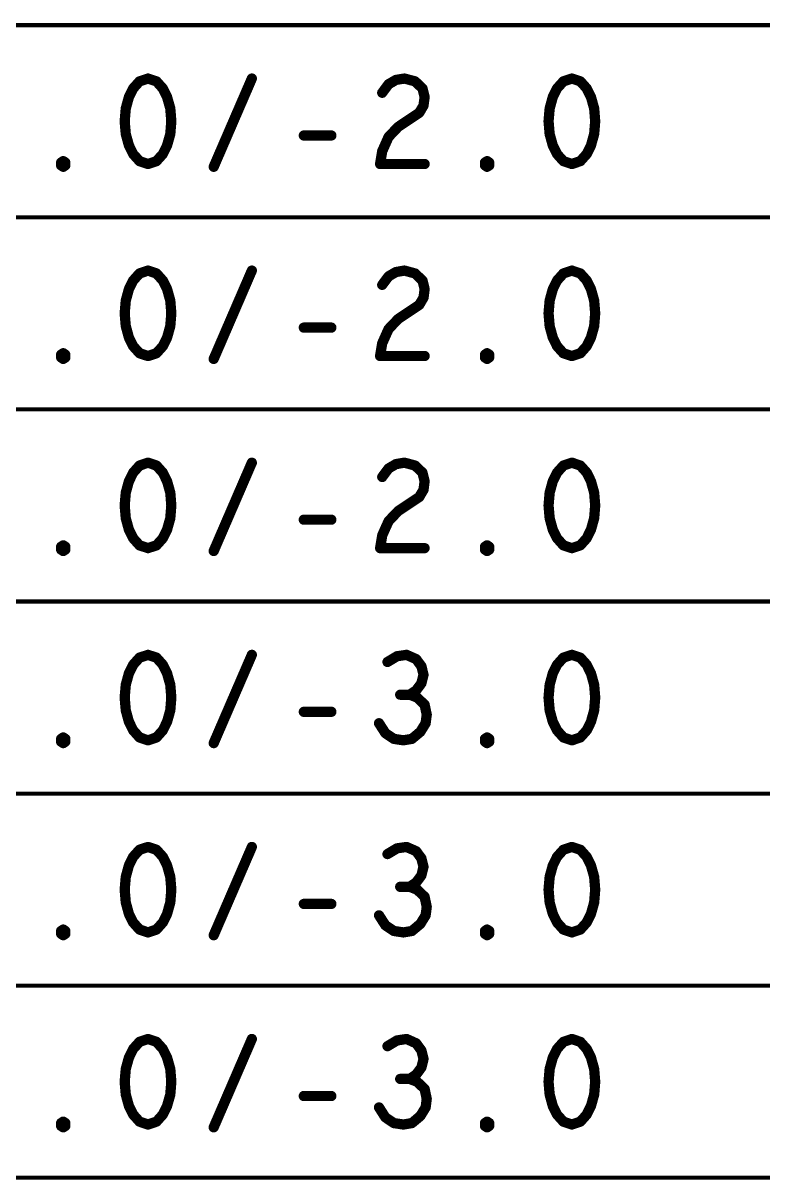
# Model space of a CAD drawing. Extents: x -14.2 to 19.9, y -5.2 to 16.9.
# Drawn here: x 12.162 to 13.244, y -0.372 to 1.32 of the extents above; entities that cross this region are included whole.
import ezdxf

# ---------------------------------------------------------------- set-up
doc = ezdxf.new("R2010")
doc.units = 0
doc.layers.get('0').update_dxf_attribs({"linetype": 'CONTINUOUS'})
doc.layers.add('FAB', color=2, linetype='CONTINUOUS')

# ---------------------------------------------------------------- blocks, each defined once
blk = doc.blocks.new('ROUND_105')
at = {"const_width": 0.0075}
blk.add_lwpolyline([(-0.00375, 0, 1), (0.00375, 0, 1)], format="xyb", close=True, dxfattribs=at)

msp = doc.modelspace()

# ---------------------------------------------------------------- linework, layer by layer
at = {"layer": 'FAB'}
for points, const_width in [([(8.7328, 1.3174), (15.4598, 1.3174)], 0.006), ([(12.3319, 1.2352), (12.3226, 1.2248)], 0.015), ([(12.3443, 1.2393), (12.3319, 1.2352)], 0.015), ([(12.3567, 1.2352), (12.3443, 1.2393)], 0.015), ([(12.366, 1.2248), (12.3567, 1.2352)], 0.015), ([(12.4404, 1.1102), (12.4962, 1.2393)], 0.015), ([(12.6869, 1.2185), (12.6962, 1.231)], 0.015), ([(12.6962, 1.231), (12.707, 1.2373)], 0.015), ([(12.707, 1.2373), (12.7194, 1.2393)], 0.015), ([(12.7194, 1.2393), (12.7349, 1.2352)], 0.015), ([(12.7349, 1.2352), (12.7458, 1.2248)], 0.015), ([(12.9519, 1.2352), (12.9426, 1.2248)], 0.015), ([(12.9643, 1.2393), (12.9519, 1.2352)], 0.015), ([(12.9767, 1.2352), (12.9643, 1.2393)], 0.015), ([(12.986, 1.2248), (12.9767, 1.2352)], 0.015), ([(12.3164, 1.2123), (12.3118, 1.1956)], 0.015), ([(12.3226, 1.2248), (12.3164, 1.2123)], 0.015), ([(12.3722, 1.2123), (12.366, 1.2248)], 0.015), ([(12.3769, 1.1956), (12.3722, 1.2123)], 0.015), ([(12.7458, 1.2248), (12.7489, 1.2123)], 0.015), ([(12.7489, 1.2123), (12.7473, 1.1998)], 0.015), ([(12.9364, 1.2123), (12.9318, 1.1956)], 0.015), ([(12.9426, 1.2248), (12.9364, 1.2123)], 0.015), ([(12.9922, 1.2123), (12.986, 1.2248)], 0.015), ([(12.9969, 1.1956), (12.9922, 1.2123)], 0.015), ([(12.3118, 1.1956), (12.3102, 1.1768)], 0.015), ([(12.3784, 1.1768), (12.3769, 1.1956)], 0.015), ([(12.7473, 1.1998), (12.7411, 1.1893)], 0.015), ([(12.9318, 1.1956), (12.9302, 1.1768)], 0.015), ([(12.9984, 1.1768), (12.9969, 1.1956)], 0.015), ([(12.7411, 1.1893), (12.7101, 1.1685)], 0.015), ([(12.3102, 1.1768), (12.3118, 1.1581)], 0.015), ([(12.3769, 1.1581), (12.3784, 1.1768)], 0.015), ([(12.7101, 1.1685), (12.6962, 1.1539)], 0.015), ([(12.9302, 1.1768), (12.9318, 1.1581)], 0.015), ([(12.9969, 1.1581), (12.9984, 1.1768)], 0.015), ([(12.3118, 1.1581), (12.3164, 1.1414)], 0.015), ([(12.3722, 1.1414), (12.3769, 1.1581)], 0.015), ([(12.5722, 1.156), (12.6125, 1.156)], 0.015), ([(12.6962, 1.1539), (12.6869, 1.1331)], 0.015), ([(12.9318, 1.1581), (12.9364, 1.1414)], 0.015), ([(12.9922, 1.1414), (12.9969, 1.1581)], 0.015), ([(12.3164, 1.1414), (12.3226, 1.1289)], 0.015), ([(12.3226, 1.1289), (12.3319, 1.1185)], 0.015), ([(12.3567, 1.1185), (12.366, 1.1289)], 0.015), ([(12.366, 1.1289), (12.3722, 1.1414)], 0.015), ([(12.6869, 1.1331), (12.6838, 1.1143)], 0.015), ([(12.9364, 1.1414), (12.9426, 1.1289)], 0.015), ([(12.9426, 1.1289), (12.9519, 1.1185)], 0.015), ([(12.9767, 1.1185), (12.986, 1.1289)], 0.015), ([(12.986, 1.1289), (12.9922, 1.1414)], 0.015), ([(12.2172, 1.1164), (12.2203, 1.1185)], 0.015), ([(12.2172, 1.1123), (12.2172, 1.1164)], 0.015), ([(12.2203, 1.1102), (12.2172, 1.1123)], 0.015), ([(12.2203, 1.1185), (12.2234, 1.1164)], 0.015), ([(12.2234, 1.1123), (12.2203, 1.1102)], 0.015), ([(12.2234, 1.1164), (12.2234, 1.1123)], 0.015), ([(12.3319, 1.1185), (12.3443, 1.1143)], 0.015), ([(12.3443, 1.1143), (12.3567, 1.1185)], 0.015), ([(12.6838, 1.1143), (12.7489, 1.1143)], 0.015), ([(12.8372, 1.1164), (12.8403, 1.1185)], 0.015), ([(12.8372, 1.1123), (12.8372, 1.1164)], 0.015), ([(12.8403, 1.1102), (12.8372, 1.1123)], 0.015), ([(12.8403, 1.1185), (12.8434, 1.1164)], 0.015), ([(12.8434, 1.1123), (12.8403, 1.1102)], 0.015), ([(12.8434, 1.1164), (12.8434, 1.1123)], 0.015), ([(12.9519, 1.1185), (12.9643, 1.1143)], 0.015), ([(12.9643, 1.1143), (12.9767, 1.1185)], 0.015), ([(8.7328, 1.0364), (15.4598, 1.0364)], 0.006), ([(12.3443, 0.9584), (12.3319, 0.9542)], 0.015), ([(12.3567, 0.9542), (12.3443, 0.9584)], 0.015), ([(12.4404, 0.8292), (12.4962, 0.9584)], 0.015), ([(12.707, 0.9563), (12.7194, 0.9584)], 0.015), ([(12.7194, 0.9584), (12.7349, 0.9542)], 0.015), ([(12.9643, 0.9584), (12.9519, 0.9542)], 0.015), ([(12.9767, 0.9542), (12.9643, 0.9584)], 0.015), ([(12.3226, 0.9438), (12.3164, 0.9313)], 0.015), ([(12.3319, 0.9542), (12.3226, 0.9438)], 0.015), ([(12.366, 0.9438), (12.3567, 0.9542)], 0.015), ([(12.3722, 0.9313), (12.366, 0.9438)], 0.015), ([(12.6869, 0.9375), (12.6962, 0.95)], 0.015), ([(12.6962, 0.95), (12.707, 0.9563)], 0.015), ([(12.7349, 0.9542), (12.7458, 0.9438)], 0.015), ([(12.7458, 0.9438), (12.7489, 0.9313)], 0.015), ([(12.9426, 0.9438), (12.9364, 0.9313)], 0.015), ([(12.9519, 0.9542), (12.9426, 0.9438)], 0.015), ([(12.986, 0.9438), (12.9767, 0.9542)], 0.015), ([(12.9922, 0.9313), (12.986, 0.9438)], 0.015), ([(12.3164, 0.9313), (12.3118, 0.9146)], 0.015), ([(12.3769, 0.9146), (12.3722, 0.9313)], 0.015), ([(12.7489, 0.9313), (12.7473, 0.9188)], 0.015), ([(12.9364, 0.9313), (12.9318, 0.9146)], 0.015), ([(12.9969, 0.9146), (12.9922, 0.9313)], 0.015), ([(12.3118, 0.9146), (12.3102, 0.8958)], 0.015), ([(12.3784, 0.8958), (12.3769, 0.9146)], 0.015), ([(12.7411, 0.9083), (12.7101, 0.8875)], 0.015), ([(12.7473, 0.9188), (12.7411, 0.9083)], 0.015), ([(12.9318, 0.9146), (12.9302, 0.8958)], 0.015), ([(12.9984, 0.8958), (12.9969, 0.9146)], 0.015), ([(12.3102, 0.8958), (12.3118, 0.8771)], 0.015), ([(12.3769, 0.8771), (12.3784, 0.8958)], 0.015), ([(12.9302, 0.8958), (12.9318, 0.8771)], 0.015), ([(12.9969, 0.8771), (12.9984, 0.8958)], 0.015), ([(12.3118, 0.8771), (12.3164, 0.8604)], 0.015), ([(12.3722, 0.8604), (12.3769, 0.8771)], 0.015), ([(12.5722, 0.875), (12.6125, 0.875)], 0.015), ([(12.6962, 0.8729), (12.6869, 0.8521)], 0.015), ([(12.7101, 0.8875), (12.6962, 0.8729)], 0.015), ([(12.9318, 0.8771), (12.9364, 0.8604)], 0.015), ([(12.9922, 0.8604), (12.9969, 0.8771)], 0.015), ([(12.3164, 0.8604), (12.3226, 0.8479)], 0.015), ([(12.366, 0.8479), (12.3722, 0.8604)], 0.015), ([(12.9364, 0.8604), (12.9426, 0.8479)], 0.015), ([(12.986, 0.8479), (12.9922, 0.8604)], 0.015), ([(12.3226, 0.8479), (12.3319, 0.8375)], 0.015), ([(12.3567, 0.8375), (12.366, 0.8479)], 0.015), ([(12.6869, 0.8521), (12.6838, 0.8334)], 0.015), ([(12.9426, 0.8479), (12.9519, 0.8375)], 0.015), ([(12.9767, 0.8375), (12.986, 0.8479)], 0.015), ([(12.2172, 0.8354), (12.2203, 0.8375)], 0.015), ([(12.2172, 0.8313), (12.2172, 0.8354)], 0.015), ([(12.2203, 0.8292), (12.2172, 0.8313)], 0.015), ([(12.2203, 0.8375), (12.2234, 0.8354)], 0.015), ([(12.2234, 0.8313), (12.2203, 0.8292)], 0.015), ([(12.2234, 0.8354), (12.2234, 0.8313)], 0.015), ([(12.3319, 0.8375), (12.3443, 0.8334)], 0.015), ([(12.3443, 0.8334), (12.3567, 0.8375)], 0.015), ([(12.6838, 0.8334), (12.7489, 0.8334)], 0.015), ([(12.8372, 0.8354), (12.8403, 0.8375)], 0.015), ([(12.8372, 0.8313), (12.8372, 0.8354)], 0.015), ([(12.8403, 0.8292), (12.8372, 0.8313)], 0.015), ([(12.8403, 0.8375), (12.8434, 0.8354)], 0.015), ([(12.8434, 0.8313), (12.8403, 0.8292)], 0.015), ([(12.8434, 0.8354), (12.8434, 0.8313)], 0.015), ([(12.9519, 0.8375), (12.9643, 0.8334)], 0.015), ([(12.9643, 0.8334), (12.9767, 0.8375)], 0.015), ([(8.7328, 0.7553), (15.4598, 0.7553)], 0.006), ([(12.3319, 0.6732), (12.3226, 0.6628)], 0.015), ([(12.3443, 0.6774), (12.3319, 0.6732)], 0.015), ([(12.3567, 0.6732), (12.3443, 0.6774)], 0.015), ([(12.366, 0.6628), (12.3567, 0.6732)], 0.015), ([(12.4404, 0.5482), (12.4962, 0.6774)], 0.015), ([(12.6962, 0.669), (12.707, 0.6753)], 0.015), ([(12.707, 0.6753), (12.7194, 0.6774)], 0.015), ([(12.7194, 0.6774), (12.7349, 0.6732)], 0.015), ([(12.7349, 0.6732), (12.7458, 0.6628)], 0.015), ([(12.9519, 0.6732), (12.9426, 0.6628)], 0.015), ([(12.9643, 0.6774), (12.9519, 0.6732)], 0.015), ([(12.9767, 0.6732), (12.9643, 0.6774)], 0.015), ([(12.986, 0.6628), (12.9767, 0.6732)], 0.015), ([(12.3226, 0.6628), (12.3164, 0.6503)], 0.015), ([(12.3722, 0.6503), (12.366, 0.6628)], 0.015), ([(12.6869, 0.6565), (12.6962, 0.669)], 0.015), ([(12.7458, 0.6628), (12.7489, 0.6503)], 0.015), ([(12.9426, 0.6628), (12.9364, 0.6503)], 0.015), ([(12.9922, 0.6503), (12.986, 0.6628)], 0.015), ([(12.3164, 0.6503), (12.3118, 0.6336)], 0.015), ([(12.3769, 0.6336), (12.3722, 0.6503)], 0.015), ([(12.7473, 0.6378), (12.7411, 0.6273)], 0.015), ([(12.7489, 0.6503), (12.7473, 0.6378)], 0.015), ([(12.9364, 0.6503), (12.9318, 0.6336)], 0.015), ([(12.9969, 0.6336), (12.9922, 0.6503)], 0.015), ([(12.3118, 0.6336), (12.3102, 0.6148)], 0.015), ([(12.3784, 0.6148), (12.3769, 0.6336)], 0.015), ([(12.7411, 0.6273), (12.7101, 0.6065)], 0.015), ([(12.9318, 0.6336), (12.9302, 0.6148)], 0.015), ([(12.9984, 0.6148), (12.9969, 0.6336)], 0.015), ([(12.3102, 0.6148), (12.3118, 0.5961)], 0.015), ([(12.3769, 0.5961), (12.3784, 0.6148)], 0.015), ([(12.7101, 0.6065), (12.6962, 0.5919)], 0.015), ([(12.9302, 0.6148), (12.9318, 0.5961)], 0.015), ([(12.9969, 0.5961), (12.9984, 0.6148)], 0.015), ([(12.3118, 0.5961), (12.3164, 0.5794)], 0.015), ([(12.3722, 0.5794), (12.3769, 0.5961)], 0.015), ([(12.5722, 0.594), (12.6125, 0.594)], 0.015), ([(12.6962, 0.5919), (12.6869, 0.5711)], 0.015), ([(12.9318, 0.5961), (12.9364, 0.5794)], 0.015), ([(12.9922, 0.5794), (12.9969, 0.5961)], 0.015), ([(12.3164, 0.5794), (12.3226, 0.5669)], 0.015), ([(12.366, 0.5669), (12.3722, 0.5794)], 0.015), ([(12.6869, 0.5711), (12.6838, 0.5524)], 0.015), ([(12.9364, 0.5794), (12.9426, 0.5669)], 0.015), ([(12.986, 0.5669), (12.9922, 0.5794)], 0.015), ([(12.2172, 0.5544), (12.2203, 0.5565)], 0.015), ([(12.2172, 0.5503), (12.2172, 0.5544)], 0.015), ([(12.2203, 0.5565), (12.2234, 0.5544)], 0.015), ([(12.2234, 0.5544), (12.2234, 0.5503)], 0.015), ([(12.3226, 0.5669), (12.3319, 0.5565)], 0.015), ([(12.3319, 0.5565), (12.3443, 0.5524)], 0.015), ([(12.3443, 0.5524), (12.3567, 0.5565)], 0.015), ([(12.3567, 0.5565), (12.366, 0.5669)], 0.015), ([(12.6838, 0.5524), (12.7489, 0.5524)], 0.015), ([(12.8372, 0.5544), (12.8403, 0.5565)], 0.015), ([(12.8372, 0.5503), (12.8372, 0.5544)], 0.015), ([(12.8403, 0.5565), (12.8434, 0.5544)], 0.015), ([(12.8434, 0.5544), (12.8434, 0.5503)], 0.015), ([(12.9426, 0.5669), (12.9519, 0.5565)], 0.015), ([(12.9519, 0.5565), (12.9643, 0.5524)], 0.015), ([(12.9643, 0.5524), (12.9767, 0.5565)], 0.015), ([(12.9767, 0.5565), (12.986, 0.5669)], 0.015), ([(12.2203, 0.5482), (12.2172, 0.5503)], 0.015), ([(12.2234, 0.5503), (12.2203, 0.5482)], 0.015), ([(12.8403, 0.5482), (12.8372, 0.5503)], 0.015), ([(12.8434, 0.5503), (12.8403, 0.5482)], 0.015), ([(8.7328, 0.4743), (15.4598, 0.4743)], 0.006), ([(12.3226, 0.3818), (12.3164, 0.3693)], 0.015), ([(12.3319, 0.3922), (12.3226, 0.3818)], 0.015), ([(12.3443, 0.3963), (12.3319, 0.3922)], 0.015), ([(12.3567, 0.3922), (12.3443, 0.3963)], 0.015), ([(12.366, 0.3818), (12.3567, 0.3922)], 0.015), ([(12.3722, 0.3693), (12.366, 0.3818)], 0.015), ([(12.4404, 0.2672), (12.4962, 0.3963)], 0.015), ([(12.7086, 0.3943), (12.6946, 0.3859)], 0.015), ([(12.7225, 0.3963), (12.7086, 0.3943)], 0.015), ([(12.7365, 0.3901), (12.7225, 0.3963)], 0.015), ([(12.7442, 0.3797), (12.7365, 0.3901)], 0.015), ([(12.9426, 0.3818), (12.9364, 0.3693)], 0.015), ([(12.9519, 0.3922), (12.9426, 0.3818)], 0.015), ([(12.9643, 0.3963), (12.9519, 0.3922)], 0.015), ([(12.9767, 0.3922), (12.9643, 0.3963)], 0.015), ([(12.986, 0.3818), (12.9767, 0.3922)], 0.015), ([(12.9922, 0.3693), (12.986, 0.3818)], 0.015), ([(12.3164, 0.3693), (12.3118, 0.3526)], 0.015), ([(12.3769, 0.3526), (12.3722, 0.3693)], 0.015), ([(12.7473, 0.3672), (12.7442, 0.3797)], 0.015), ([(12.7442, 0.3547), (12.7473, 0.3672)], 0.015), ([(12.9364, 0.3693), (12.9318, 0.3526)], 0.015), ([(12.9969, 0.3526), (12.9922, 0.3693)], 0.015), ([(12.3118, 0.3526), (12.3102, 0.3338)], 0.015), ([(12.3784, 0.3338), (12.3769, 0.3526)], 0.015), ([(12.7365, 0.3443), (12.7442, 0.3547)], 0.015), ([(12.9318, 0.3526), (12.9302, 0.3338)], 0.015), ([(12.9984, 0.3338), (12.9969, 0.3526)], 0.015), ([(12.3102, 0.3338), (12.3118, 0.3151)], 0.015), ([(12.3769, 0.3151), (12.3784, 0.3338)], 0.015), ([(12.7272, 0.338), (12.7132, 0.338)], 0.015), ([(12.7272, 0.338), (12.7365, 0.3443)], 0.015), ([(12.738, 0.3338), (12.7272, 0.338)], 0.015), ([(12.7489, 0.3234), (12.738, 0.3338)], 0.015), ([(12.9302, 0.3338), (12.9318, 0.3151)], 0.015), ([(12.9969, 0.3151), (12.9984, 0.3338)], 0.015), ([(12.3118, 0.3151), (12.3164, 0.2984)], 0.015), ([(12.3722, 0.2984), (12.3769, 0.3151)], 0.015), ([(12.752, 0.3088), (12.7489, 0.3234)], 0.015), ([(12.9318, 0.3151), (12.9364, 0.2984)], 0.015), ([(12.9922, 0.2984), (12.9969, 0.3151)], 0.015), ([(12.3164, 0.2984), (12.3226, 0.2859)], 0.015), ([(12.366, 0.2859), (12.3722, 0.2984)], 0.015), ([(12.5722, 0.313), (12.6125, 0.313)], 0.015), ([(12.7504, 0.2963), (12.752, 0.3088)], 0.015), ([(12.9364, 0.2984), (12.9426, 0.2859)], 0.015), ([(12.986, 0.2859), (12.9922, 0.2984)], 0.015), ([(12.3226, 0.2859), (12.3319, 0.2755)], 0.015), ([(12.3567, 0.2755), (12.366, 0.2859)], 0.015), ([(12.6822, 0.2963), (12.6915, 0.2818)], 0.015), ([(12.6915, 0.2818), (12.7039, 0.2734)], 0.015), ([(12.7303, 0.2734), (12.7427, 0.2838)], 0.015), ([(12.7427, 0.2838), (12.7504, 0.2963)], 0.015), ([(12.9426, 0.2859), (12.9519, 0.2755)], 0.015), ([(12.9767, 0.2755), (12.986, 0.2859)], 0.015), ([(12.2172, 0.2734), (12.2203, 0.2755)], 0.015), ([(12.2172, 0.2693), (12.2172, 0.2734)], 0.015), ([(12.2203, 0.2672), (12.2172, 0.2693)], 0.015), ([(12.2203, 0.2755), (12.2234, 0.2734)], 0.015), ([(12.2234, 0.2693), (12.2203, 0.2672)], 0.015), ([(12.2234, 0.2734), (12.2234, 0.2693)], 0.015), ([(12.3319, 0.2755), (12.3443, 0.2713)], 0.015), ([(12.3443, 0.2713), (12.3567, 0.2755)], 0.015), ([(12.7039, 0.2734), (12.7179, 0.2713)], 0.015), ([(12.7179, 0.2713), (12.7303, 0.2734)], 0.015), ([(12.8372, 0.2734), (12.8403, 0.2755)], 0.015), ([(12.8372, 0.2693), (12.8372, 0.2734)], 0.015), ([(12.8403, 0.2672), (12.8372, 0.2693)], 0.015), ([(12.8403, 0.2755), (12.8434, 0.2734)], 0.015), ([(12.8434, 0.2693), (12.8403, 0.2672)], 0.015), ([(12.8434, 0.2734), (12.8434, 0.2693)], 0.015), ([(12.9519, 0.2755), (12.9643, 0.2713)], 0.015), ([(12.9643, 0.2713), (12.9767, 0.2755)], 0.015), ([(8.7328, 0.1933), (15.4598, 0.1933)], 0.006), ([(12.3319, 0.1112), (12.3226, 0.1008)], 0.015), ([(12.3443, 0.1153), (12.3319, 0.1112)], 0.015), ([(12.3567, 0.1112), (12.3443, 0.1153)], 0.015), ([(12.366, 0.1008), (12.3567, 0.1112)], 0.015), ([(12.4404, -0.0138), (12.4962, 0.1153)], 0.015), ([(12.7086, 0.1133), (12.6946, 0.1049)], 0.015), ([(12.7225, 0.1153), (12.7086, 0.1133)], 0.015), ([(12.7365, 0.1091), (12.7225, 0.1153)], 0.015), ([(12.9519, 0.1112), (12.9426, 0.1008)], 0.015), ([(12.9643, 0.1153), (12.9519, 0.1112)], 0.015), ([(12.9767, 0.1112), (12.9643, 0.1153)], 0.015), ([(12.986, 0.1008), (12.9767, 0.1112)], 0.015), ([(12.3226, 0.1008), (12.3164, 0.0883)], 0.015), ([(12.3722, 0.0883), (12.366, 0.1008)], 0.015), ([(12.7442, 0.0987), (12.7365, 0.1091)], 0.015), ([(12.7473, 0.0862), (12.7442, 0.0987)], 0.015), ([(12.9426, 0.1008), (12.9364, 0.0883)], 0.015), ([(12.9922, 0.0883), (12.986, 0.1008)], 0.015), ([(12.3164, 0.0883), (12.3118, 0.0716)], 0.015), ([(12.3769, 0.0716), (12.3722, 0.0883)], 0.015), ([(12.7442, 0.0737), (12.7473, 0.0862)], 0.015), ([(12.9364, 0.0883), (12.9318, 0.0716)], 0.015), ([(12.9969, 0.0716), (12.9922, 0.0883)], 0.015), ([(12.3118, 0.0716), (12.3102, 0.0528)], 0.015), ([(12.3784, 0.0528), (12.3769, 0.0716)], 0.015), ([(12.7272, 0.057), (12.7365, 0.0633)], 0.015), ([(12.7365, 0.0633), (12.7442, 0.0737)], 0.015), ([(12.9318, 0.0716), (12.9302, 0.0528)], 0.015), ([(12.9984, 0.0528), (12.9969, 0.0716)], 0.015), ([(12.3102, 0.0528), (12.3118, 0.0341)], 0.015), ([(12.3769, 0.0341), (12.3784, 0.0528)], 0.015), ([(12.7272, 0.057), (12.7132, 0.057)], 0.015), ([(12.738, 0.0528), (12.7272, 0.057)], 0.015), ([(12.7489, 0.0424), (12.738, 0.0528)], 0.015), ([(12.9302, 0.0528), (12.9318, 0.0341)], 0.015), ([(12.9969, 0.0341), (12.9984, 0.0528)], 0.015), ([(12.3118, 0.0341), (12.3164, 0.0174)], 0.015), ([(12.3722, 0.0174), (12.3769, 0.0341)], 0.015), ([(12.5722, 0.032), (12.6125, 0.032)], 0.015), ([(12.752, 0.0278), (12.7489, 0.0424)], 0.015), ([(12.7504, 0.0153), (12.752, 0.0278)], 0.015), ([(12.9318, 0.0341), (12.9364, 0.0174)], 0.015), ([(12.9922, 0.0174), (12.9969, 0.0341)], 0.015), ([(12.3164, 0.0174), (12.3226, 0.0049)], 0.015), ([(12.366, 0.0049), (12.3722, 0.0174)], 0.015), ([(12.6822, 0.0153), (12.6915, 0.0008)], 0.015), ([(12.7427, 0.0028), (12.7504, 0.0153)], 0.015), ([(12.9364, 0.0174), (12.9426, 0.0049)], 0.015), ([(12.986, 0.0049), (12.9922, 0.0174)], 0.015), ([(12.2172, -0.0076), (12.2203, -0.0055)], 0.015), ([(12.2203, -0.0055), (12.2234, -0.0076)], 0.015), ([(12.3226, 0.0049), (12.3319, -0.0055)], 0.015), ([(12.3319, -0.0055), (12.3443, -0.0097)], 0.015), ([(12.3443, -0.0097), (12.3567, -0.0055)], 0.015), ([(12.3567, -0.0055), (12.366, 0.0049)], 0.015), ([(12.6915, 0.0008), (12.7039, -0.0076)], 0.015), ([(12.7303, -0.0076), (12.7427, 0.0028)], 0.015), ([(12.8372, -0.0076), (12.8403, -0.0055)], 0.015), ([(12.8403, -0.0055), (12.8434, -0.0076)], 0.015), ([(12.9426, 0.0049), (12.9519, -0.0055)], 0.015), ([(12.9519, -0.0055), (12.9643, -0.0097)], 0.015), ([(12.9643, -0.0097), (12.9767, -0.0055)], 0.015), ([(12.9767, -0.0055), (12.986, 0.0049)], 0.015), ([(12.2172, -0.0117), (12.2172, -0.0076)], 0.015), ([(12.2203, -0.0138), (12.2172, -0.0117)], 0.015), ([(12.2234, -0.0117), (12.2203, -0.0138)], 0.015), ([(12.2234, -0.0076), (12.2234, -0.0117)], 0.015), ([(12.7039, -0.0076), (12.7179, -0.0097)], 0.015), ([(12.7179, -0.0097), (12.7303, -0.0076)], 0.015), ([(12.8372, -0.0117), (12.8372, -0.0076)], 0.015), ([(12.8403, -0.0138), (12.8372, -0.0117)], 0.015), ([(12.8434, -0.0117), (12.8403, -0.0138)], 0.015), ([(12.8434, -0.0076), (12.8434, -0.0117)], 0.015), ([(8.7328, -0.0877), (15.4598, -0.0877)], 0.006), ([(12.3319, -0.1698), (12.3226, -0.1802)], 0.015), ([(12.3443, -0.1656), (12.3319, -0.1698)], 0.015), ([(12.3567, -0.1698), (12.3443, -0.1656)], 0.015), ([(12.366, -0.1802), (12.3567, -0.1698)], 0.015), ([(12.4404, -0.2948), (12.4962, -0.1656)], 0.015), ([(12.7086, -0.1677), (12.6946, -0.1761)], 0.015), ([(12.7225, -0.1656), (12.7086, -0.1677)], 0.015), ([(12.7365, -0.1719), (12.7225, -0.1656)], 0.015), ([(12.7442, -0.1823), (12.7365, -0.1719)], 0.015), ([(12.9519, -0.1698), (12.9426, -0.1802)], 0.015), ([(12.9643, -0.1656), (12.9519, -0.1698)], 0.015), ([(12.9767, -0.1698), (12.9643, -0.1656)], 0.015), ([(12.986, -0.1802), (12.9767, -0.1698)], 0.015), ([(12.3164, -0.1927), (12.3118, -0.2094)], 0.015), ([(12.3226, -0.1802), (12.3164, -0.1927)], 0.015), ([(12.3722, -0.1927), (12.366, -0.1802)], 0.015), ([(12.3769, -0.2094), (12.3722, -0.1927)], 0.015), ([(12.7473, -0.1948), (12.7442, -0.1823)], 0.015), ([(12.9364, -0.1927), (12.9318, -0.2094)], 0.015), ([(12.9426, -0.1802), (12.9364, -0.1927)], 0.015), ([(12.9922, -0.1927), (12.986, -0.1802)], 0.015), ([(12.9969, -0.2094), (12.9922, -0.1927)], 0.015), ([(12.3118, -0.2094), (12.3102, -0.2282)], 0.015), ([(12.3784, -0.2282), (12.3769, -0.2094)], 0.015), ([(12.7365, -0.2177), (12.7442, -0.2073)], 0.015), ([(12.7442, -0.2073), (12.7473, -0.1948)], 0.015), ([(12.9318, -0.2094), (12.9302, -0.2282)], 0.015), ([(12.9984, -0.2282), (12.9969, -0.2094)], 0.015), ([(12.7272, -0.224), (12.7132, -0.224)], 0.015), ([(12.7272, -0.224), (12.7365, -0.2177)], 0.015), ([(12.738, -0.2282), (12.7272, -0.224)], 0.015), ([(12.3102, -0.2282), (12.3118, -0.2469)], 0.015), ([(12.3769, -0.2469), (12.3784, -0.2282)], 0.015), ([(12.7489, -0.2386), (12.738, -0.2282)], 0.015), ([(12.752, -0.2532), (12.7489, -0.2386)], 0.015), ([(12.9302, -0.2282), (12.9318, -0.2469)], 0.015), ([(12.9969, -0.2469), (12.9984, -0.2282)], 0.015), ([(12.3118, -0.2469), (12.3164, -0.2636)], 0.015), ([(12.3722, -0.2636), (12.3769, -0.2469)], 0.015), ([(12.5722, -0.249), (12.6125, -0.249)], 0.015), ([(12.7504, -0.2657), (12.752, -0.2532)], 0.015), ([(12.9318, -0.2469), (12.9364, -0.2636)], 0.015), ([(12.9922, -0.2636), (12.9969, -0.2469)], 0.015), ([(12.3164, -0.2636), (12.3226, -0.2761)], 0.015), ([(12.3226, -0.2761), (12.3319, -0.2865)], 0.015), ([(12.3567, -0.2865), (12.366, -0.2761)], 0.015), ([(12.366, -0.2761), (12.3722, -0.2636)], 0.015), ([(12.6822, -0.2657), (12.6915, -0.2802)], 0.015), ([(12.7303, -0.2886), (12.7427, -0.2782)], 0.015), ([(12.7427, -0.2782), (12.7504, -0.2657)], 0.015), ([(12.9364, -0.2636), (12.9426, -0.2761)], 0.015), ([(12.9426, -0.2761), (12.9519, -0.2865)], 0.015), ([(12.9767, -0.2865), (12.986, -0.2761)], 0.015), ([(12.986, -0.2761), (12.9922, -0.2636)], 0.015), ([(12.2172, -0.2886), (12.2203, -0.2865)], 0.015), ([(12.2172, -0.2927), (12.2172, -0.2886)], 0.015), ([(12.2203, -0.2948), (12.2172, -0.2927)], 0.015), ([(12.2203, -0.2865), (12.2234, -0.2886)], 0.015), ([(12.2234, -0.2927), (12.2203, -0.2948)], 0.015), ([(12.2234, -0.2886), (12.2234, -0.2927)], 0.015), ([(12.3319, -0.2865), (12.3443, -0.2907)], 0.015), ([(12.3443, -0.2907), (12.3567, -0.2865)], 0.015), ([(12.6915, -0.2802), (12.7039, -0.2886)], 0.015), ([(12.7039, -0.2886), (12.7179, -0.2907)], 0.015), ([(12.7179, -0.2907), (12.7303, -0.2886)], 0.015), ([(12.8372, -0.2886), (12.8403, -0.2865)], 0.015), ([(12.8372, -0.2927), (12.8372, -0.2886)], 0.015), ([(12.8403, -0.2948), (12.8372, -0.2927)], 0.015), ([(12.8403, -0.2865), (12.8434, -0.2886)], 0.015), ([(12.8434, -0.2927), (12.8403, -0.2948)], 0.015), ([(12.8434, -0.2886), (12.8434, -0.2927)], 0.015), ([(12.9519, -0.2865), (12.9643, -0.2907)], 0.015), ([(12.9643, -0.2907), (12.9767, -0.2865)], 0.015), ([(15.4598, -0.3686), (8.7328, -0.3686)], 0.006)]:
    msp.add_lwpolyline(points, dxfattribs=dict(at, const_width=const_width))

# ---------------------------------------------------------------- block references
for p in [(12.3319, 1.2352), (12.3319, 1.2352), (12.3443, 1.2393), (12.3443, 1.2393), (12.3567, 1.2352), (12.3567, 1.2352), (12.4962, 1.2393), (12.6962, 1.231), (12.6962, 1.231), (12.707, 1.2373), (12.707, 1.2373), (12.7194, 1.2393), (12.7194, 1.2393), (12.7349, 1.2352), (12.7349, 1.2352), (12.9519, 1.2352), (12.9519, 1.2352), (12.9643, 1.2393), (12.9643, 1.2393), (12.9767, 1.2352), (12.9767, 1.2352), (12.3164, 1.2123), (12.3164, 1.2123), (12.3226, 1.2248), (12.3226, 1.2248), (12.366, 1.2248), (12.366, 1.2248), (12.3722, 1.2123), (12.3722, 1.2123), (12.6869, 1.2185), (12.7458, 1.2248), (12.7458, 1.2248), (12.7489, 1.2123), (12.7489, 1.2123), (12.9364, 1.2123), (12.9364, 1.2123), (12.9426, 1.2248), (12.9426, 1.2248), (12.986, 1.2248), (12.986, 1.2248), (12.9922, 1.2123), (12.9922, 1.2123), (12.3118, 1.1956), (12.3118, 1.1956), (12.3769, 1.1956), (12.3769, 1.1956), (12.7473, 1.1998), (12.7473, 1.1998), (12.9318, 1.1956), (12.9318, 1.1956), (12.9969, 1.1956), (12.9969, 1.1956), (12.7411, 1.1893), (12.7411, 1.1893), (12.3102, 1.1768), (12.3102, 1.1768), (12.3784, 1.1768), (12.3784, 1.1768), (12.7101, 1.1685), (12.7101, 1.1685), (12.9302, 1.1768), (12.9302, 1.1768), (12.9984, 1.1768), (12.9984, 1.1768), (12.3118, 1.1581), (12.3118, 1.1581), (12.3769, 1.1581), (12.3769, 1.1581), (12.5722, 1.156), (12.6125, 1.156), (12.6962, 1.1539), (12.6962, 1.1539), (12.9318, 1.1581), (12.9318, 1.1581), (12.9969, 1.1581), (12.9969, 1.1581), (12.3164, 1.1414), (12.3164, 1.1414), (12.3226, 1.1289), (12.3226, 1.1289), (12.366, 1.1289), (12.366, 1.1289), (12.3722, 1.1414), (12.3722, 1.1414), (12.6869, 1.1331), (12.6869, 1.1331), (12.9364, 1.1414), (12.9364, 1.1414), (12.9426, 1.1289), (12.9426, 1.1289), (12.986, 1.1289), (12.986, 1.1289), (12.9922, 1.1414), (12.9922, 1.1414), (12.2172, 1.1164), (12.2172, 1.1164), (12.2172, 1.1123), (12.2172, 1.1123), (12.2203, 1.1185), (12.2203, 1.1185), (12.2203, 1.1102), (12.2203, 1.1102), (12.2234, 1.1164), (12.2234, 1.1164), (12.2234, 1.1123), (12.2234, 1.1123), (12.3319, 1.1185), (12.3319, 1.1185), (12.3443, 1.1143), (12.3443, 1.1143), (12.3567, 1.1185), (12.3567, 1.1185), (12.4404, 1.1102), (12.6838, 1.1143), (12.6838, 1.1143), (12.7489, 1.1143), (12.8372, 1.1164), (12.8372, 1.1164), (12.8372, 1.1123), (12.8372, 1.1123), (12.8403, 1.1185), (12.8403, 1.1185), (12.8403, 1.1102), (12.8403, 1.1102), (12.8434, 1.1164), (12.8434, 1.1164), (12.8434, 1.1123), (12.8434, 1.1123), (12.9519, 1.1185), (12.9519, 1.1185), (12.9643, 1.1143), (12.9643, 1.1143), (12.9767, 1.1185), (12.9767, 1.1185), (12.3443, 0.9584), (12.3443, 0.9584), (12.4962, 0.9584), (12.7194, 0.9584), (12.7194, 0.9584), (12.9643, 0.9584), (12.9643, 0.9584), (12.3226, 0.9438), (12.3226, 0.9438), (12.3319, 0.9542), (12.3319, 0.9542), (12.3567, 0.9542), (12.3567, 0.9542), (12.366, 0.9438), (12.366, 0.9438), (12.6962, 0.95), (12.6962, 0.95), (12.707, 0.9563), (12.707, 0.9563), (12.7349, 0.9542), (12.7349, 0.9542), (12.7458, 0.9438), (12.7458, 0.9438), (12.9426, 0.9438), (12.9426, 0.9438), (12.9519, 0.9542), (12.9519, 0.9542), (12.9767, 0.9542), (12.9767, 0.9542), (12.986, 0.9438), (12.986, 0.9438), (12.3164, 0.9313), (12.3164, 0.9313), (12.3722, 0.9313), (12.3722, 0.9313), (12.6869, 0.9375), (12.7489, 0.9313), (12.7489, 0.9313), (12.9364, 0.9313), (12.9364, 0.9313), (12.9922, 0.9313), (12.9922, 0.9313), (12.3118, 0.9146), (12.3118, 0.9146), (12.3769, 0.9146), (12.3769, 0.9146), (12.7411, 0.9083), (12.7411, 0.9083), (12.7473, 0.9188), (12.7473, 0.9188), (12.9318, 0.9146), (12.9318, 0.9146), (12.9969, 0.9146), (12.9969, 0.9146), (12.3102, 0.8958), (12.3102, 0.8958), (12.3784, 0.8958), (12.3784, 0.8958), (12.9302, 0.8958), (12.9302, 0.8958), (12.9984, 0.8958), (12.9984, 0.8958), (12.3118, 0.8771), (12.3118, 0.8771), (12.3769, 0.8771), (12.3769, 0.8771), (12.5722, 0.875), (12.6125, 0.875), (12.6962, 0.8729), (12.6962, 0.8729), (12.7101, 0.8875), (12.7101, 0.8875), (12.9318, 0.8771), (12.9318, 0.8771), (12.9969, 0.8771), (12.9969, 0.8771), (12.3164, 0.8604), (12.3164, 0.8604), (12.3722, 0.8604), (12.3722, 0.8604), (12.9364, 0.8604), (12.9364, 0.8604), (12.9922, 0.8604), (12.9922, 0.8604), (12.3226, 0.8479), (12.3226, 0.8479), (12.366, 0.8479), (12.366, 0.8479), (12.6869, 0.8521), (12.6869, 0.8521), (12.9426, 0.8479), (12.9426, 0.8479), (12.986, 0.8479), (12.986, 0.8479), (12.2172, 0.8354), (12.2172, 0.8354), (12.2172, 0.8313), (12.2172, 0.8313), (12.2203, 0.8375), (12.2203, 0.8375), (12.2203, 0.8292), (12.2203, 0.8292), (12.2234, 0.8354), (12.2234, 0.8354), (12.2234, 0.8313), (12.2234, 0.8313), (12.3319, 0.8375), (12.3319, 0.8375), (12.3443, 0.8334), (12.3443, 0.8334), (12.3567, 0.8375), (12.3567, 0.8375), (12.4404, 0.8292), (12.6838, 0.8334), (12.6838, 0.8334), (12.7489, 0.8334), (12.8372, 0.8354), (12.8372, 0.8354), (12.8372, 0.8313), (12.8372, 0.8313), (12.8403, 0.8375), (12.8403, 0.8375), (12.8403, 0.8292), (12.8403, 0.8292), (12.8434, 0.8354), (12.8434, 0.8354), (12.8434, 0.8313), (12.8434, 0.8313), (12.9519, 0.8375), (12.9519, 0.8375), (12.9643, 0.8334), (12.9643, 0.8334), (12.9767, 0.8375), (12.9767, 0.8375), (12.3319, 0.6732), (12.3319, 0.6732), (12.3443, 0.6774), (12.3443, 0.6774), (12.3567, 0.6732), (12.3567, 0.6732), (12.4962, 0.6774), (12.707, 0.6753), (12.707, 0.6753), (12.7194, 0.6774), (12.7194, 0.6774), (12.7349, 0.6732), (12.7349, 0.6732), (12.9519, 0.6732), (12.9519, 0.6732), (12.9643, 0.6774), (12.9643, 0.6774), (12.9767, 0.6732), (12.9767, 0.6732), (12.3226, 0.6628), (12.3226, 0.6628), (12.366, 0.6628), (12.366, 0.6628), (12.6869, 0.6565), (12.6962, 0.669), (12.6962, 0.669), (12.7458, 0.6628), (12.7458, 0.6628), (12.9426, 0.6628), (12.9426, 0.6628), (12.986, 0.6628), (12.986, 0.6628), (12.3164, 0.6503), (12.3164, 0.6503), (12.3722, 0.6503), (12.3722, 0.6503), (12.7473, 0.6378), (12.7473, 0.6378), (12.7489, 0.6503), (12.7489, 0.6503), (12.9364, 0.6503), (12.9364, 0.6503), (12.9922, 0.6503), (12.9922, 0.6503), (12.3118, 0.6336), (12.3118, 0.6336), (12.3769, 0.6336), (12.3769, 0.6336), (12.7411, 0.6273), (12.7411, 0.6273), (12.9318, 0.6336), (12.9318, 0.6336), (12.9969, 0.6336), (12.9969, 0.6336), (12.3102, 0.6148), (12.3102, 0.6148), (12.3784, 0.6148), (12.3784, 0.6148), (12.7101, 0.6065), (12.7101, 0.6065), (12.9302, 0.6148), (12.9302, 0.6148), (12.9984, 0.6148), (12.9984, 0.6148), (12.3118, 0.5961), (12.3118, 0.5961), (12.3769, 0.5961), (12.3769, 0.5961), (12.5722, 0.594), (12.6125, 0.594), (12.6962, 0.5919), (12.6962, 0.5919), (12.9318, 0.5961), (12.9318, 0.5961), (12.9969, 0.5961), (12.9969, 0.5961), (12.3164, 0.5794), (12.3164, 0.5794), (12.3722, 0.5794), (12.3722, 0.5794), (12.6869, 0.5711), (12.6869, 0.5711), (12.9364, 0.5794), (12.9364, 0.5794), (12.9922, 0.5794), (12.9922, 0.5794), (12.2172, 0.5544), (12.2172, 0.5544), (12.2203, 0.5565), (12.2203, 0.5565), (12.2234, 0.5544), (12.2234, 0.5544), (12.3226, 0.5669), (12.3226, 0.5669), (12.3319, 0.5565), (12.3319, 0.5565), (12.3443, 0.5524), (12.3443, 0.5524), (12.3567, 0.5565), (12.3567, 0.5565), (12.366, 0.5669), (12.366, 0.5669), (12.6838, 0.5524), (12.6838, 0.5524), (12.7489, 0.5524), (12.8372, 0.5544), (12.8372, 0.5544), (12.8403, 0.5565), (12.8403, 0.5565), (12.8434, 0.5544), (12.8434, 0.5544), (12.9426, 0.5669), (12.9426, 0.5669), (12.9519, 0.5565), (12.9519, 0.5565), (12.9643, 0.5524), (12.9643, 0.5524), (12.9767, 0.5565), (12.9767, 0.5565), (12.986, 0.5669), (12.986, 0.5669), (12.2172, 0.5503), (12.2172, 0.5503), (12.2203, 0.5482), (12.2203, 0.5482), (12.2234, 0.5503), (12.2234, 0.5503), (12.4404, 0.5482), (12.8372, 0.5503), (12.8372, 0.5503), (12.8403, 0.5482), (12.8403, 0.5482), (12.8434, 0.5503), (12.8434, 0.5503), (12.3226, 0.3818), (12.3226, 0.3818), (12.3319, 0.3922), (12.3319, 0.3922), (12.3443, 0.3963), (12.3443, 0.3963), (12.3567, 0.3922), (12.3567, 0.3922), (12.366, 0.3818), (12.366, 0.3818), (12.4962, 0.3963), (12.6946, 0.3859), (12.7086, 0.3943), (12.7086, 0.3943), (12.7225, 0.3963), (12.7225, 0.3963), (12.7365, 0.3901), (12.7365, 0.3901), (12.9426, 0.3818), (12.9426, 0.3818), (12.9519, 0.3922), (12.9519, 0.3922), (12.9643, 0.3963), (12.9643, 0.3963), (12.9767, 0.3922), (12.9767, 0.3922), (12.986, 0.3818), (12.986, 0.3818), (12.3164, 0.3693), (12.3164, 0.3693), (12.3722, 0.3693), (12.3722, 0.3693), (12.7442, 0.3797), (12.7442, 0.3797), (12.7473, 0.3672), (12.7473, 0.3672), (12.9364, 0.3693), (12.9364, 0.3693), (12.9922, 0.3693), (12.9922, 0.3693), (12.3118, 0.3526), (12.3118, 0.3526), (12.3769, 0.3526), (12.3769, 0.3526), (12.7442, 0.3547), (12.7442, 0.3547), (12.9318, 0.3526), (12.9318, 0.3526), (12.9969, 0.3526), (12.9969, 0.3526), (12.3102, 0.3338), (12.3102, 0.3338), (12.3784, 0.3338), (12.3784, 0.3338), (12.7132, 0.338), (12.7272, 0.338), (12.7272, 0.338), (12.7272, 0.338), (12.7365, 0.3443), (12.7365, 0.3443), (12.738, 0.3338), (12.738, 0.3338), (12.9302, 0.3338), (12.9302, 0.3338), (12.9984, 0.3338), (12.9984, 0.3338), (12.3118, 0.3151), (12.3118, 0.3151), (12.3769, 0.3151), (12.3769, 0.3151), (12.7489, 0.3234), (12.7489, 0.3234), (12.9318, 0.3151), (12.9318, 0.3151), (12.9969, 0.3151), (12.9969, 0.3151), (12.3164, 0.2984), (12.3164, 0.2984), (12.3722, 0.2984), (12.3722, 0.2984), (12.5722, 0.313), (12.6125, 0.313), (12.752, 0.3088), (12.752, 0.3088), (12.9364, 0.2984), (12.9364, 0.2984), (12.9922, 0.2984), (12.9922, 0.2984), (12.3226, 0.2859), (12.3226, 0.2859), (12.366, 0.2859), (12.366, 0.2859), (12.6822, 0.2963), (12.6915, 0.2818), (12.6915, 0.2818), (12.7427, 0.2838), (12.7427, 0.2838), (12.7504, 0.2963), (12.7504, 0.2963), (12.9426, 0.2859), (12.9426, 0.2859), (12.986, 0.2859), (12.986, 0.2859), (12.2172, 0.2734), (12.2172, 0.2734), (12.2172, 0.2693), (12.2172, 0.2693), (12.2203, 0.2755), (12.2203, 0.2755), (12.2203, 0.2672), (12.2203, 0.2672), (12.2234, 0.2734), (12.2234, 0.2734), (12.2234, 0.2693), (12.2234, 0.2693), (12.3319, 0.2755), (12.3319, 0.2755), (12.3443, 0.2713), (12.3443, 0.2713), (12.3567, 0.2755), (12.3567, 0.2755), (12.4404, 0.2672), (12.7039, 0.2734), (12.7039, 0.2734), (12.7179, 0.2713), (12.7179, 0.2713), (12.7303, 0.2734), (12.7303, 0.2734), (12.8372, 0.2734), (12.8372, 0.2734), (12.8372, 0.2693), (12.8372, 0.2693), (12.8403, 0.2755), (12.8403, 0.2755), (12.8403, 0.2672), (12.8403, 0.2672), (12.8434, 0.2734), (12.8434, 0.2734), (12.8434, 0.2693), (12.8434, 0.2693), (12.9519, 0.2755), (12.9519, 0.2755), (12.9643, 0.2713), (12.9643, 0.2713), (12.9767, 0.2755), (12.9767, 0.2755), (12.3319, 0.1112), (12.3319, 0.1112), (12.3443, 0.1153), (12.3443, 0.1153), (12.3567, 0.1112), (12.3567, 0.1112), (12.4962, 0.1153), (12.7086, 0.1133), (12.7086, 0.1133), (12.7225, 0.1153), (12.7225, 0.1153), (12.9519, 0.1112), (12.9519, 0.1112), (12.9643, 0.1153), (12.9643, 0.1153), (12.9767, 0.1112), (12.9767, 0.1112), (12.3226, 0.1008), (12.3226, 0.1008), (12.366, 0.1008), (12.366, 0.1008), (12.6946, 0.1049), (12.7365, 0.1091), (12.7365, 0.1091), (12.7442, 0.0987), (12.7442, 0.0987), (12.9426, 0.1008), (12.9426, 0.1008), (12.986, 0.1008), (12.986, 0.1008), (12.3164, 0.0883), (12.3164, 0.0883), (12.3722, 0.0883), (12.3722, 0.0883), (12.7473, 0.0862), (12.7473, 0.0862), (12.9364, 0.0883), (12.9364, 0.0883), (12.9922, 0.0883), (12.9922, 0.0883), (12.3118, 0.0716), (12.3118, 0.0716), (12.3769, 0.0716), (12.3769, 0.0716), (12.7365, 0.0633), (12.7365, 0.0633), (12.7442, 0.0737), (12.7442, 0.0737), (12.9318, 0.0716), (12.9318, 0.0716), (12.9969, 0.0716), (12.9969, 0.0716), (12.3102, 0.0528), (12.3102, 0.0528), (12.3784, 0.0528), (12.3784, 0.0528), (12.7132, 0.057), (12.7272, 0.057), (12.7272, 0.057), (12.7272, 0.057), (12.738, 0.0528), (12.738, 0.0528), (12.9302, 0.0528), (12.9302, 0.0528), (12.9984, 0.0528), (12.9984, 0.0528), (12.3118, 0.0341), (12.3118, 0.0341), (12.3769, 0.0341), (12.3769, 0.0341), (12.5722, 0.032), (12.6125, 0.032), (12.7489, 0.0424), (12.7489, 0.0424), (12.752, 0.0278), (12.752, 0.0278), (12.9318, 0.0341), (12.9318, 0.0341), (12.9969, 0.0341), (12.9969, 0.0341), (12.3164, 0.0174), (12.3164, 0.0174), (12.3722, 0.0174), (12.3722, 0.0174), (12.6822, 0.0153), (12.7504, 0.0153), (12.7504, 0.0153), (12.9364, 0.0174), (12.9364, 0.0174), (12.9922, 0.0174), (12.9922, 0.0174), (12.2203, -0.0055), (12.2203, -0.0055), (12.3226, 0.0049), (12.3226, 0.0049), (12.3319, -0.0055), (12.3319, -0.0055), (12.3567, -0.0055), (12.3567, -0.0055), (12.366, 0.0049), (12.366, 0.0049), (12.6915, 0.0008), (12.6915, 0.0008), (12.7427, 0.0028), (12.7427, 0.0028), (12.8403, -0.0055), (12.8403, -0.0055), (12.9426, 0.0049), (12.9426, 0.0049), (12.9519, -0.0055), (12.9519, -0.0055), (12.9767, -0.0055), (12.9767, -0.0055), (12.986, 0.0049), (12.986, 0.0049), (12.2172, -0.0076), (12.2172, -0.0076), (12.2172, -0.0117), (12.2172, -0.0117), (12.2203, -0.0138), (12.2203, -0.0138), (12.2234, -0.0076), (12.2234, -0.0076), (12.2234, -0.0117), (12.2234, -0.0117), (12.3443, -0.0097), (12.3443, -0.0097), (12.4404, -0.0138), (12.7039, -0.0076), (12.7039, -0.0076), (12.7179, -0.0097), (12.7179, -0.0097), (12.7303, -0.0076), (12.7303, -0.0076), (12.8372, -0.0076), (12.8372, -0.0076), (12.8372, -0.0117), (12.8372, -0.0117), (12.8403, -0.0138), (12.8403, -0.0138), (12.8434, -0.0076), (12.8434, -0.0076), (12.8434, -0.0117), (12.8434, -0.0117), (12.9643, -0.0097), (12.9643, -0.0097), (12.3319, -0.1698), (12.3319, -0.1698), (12.3443, -0.1656), (12.3443, -0.1656), (12.3567, -0.1698), (12.3567, -0.1698), (12.4962, -0.1656), (12.6946, -0.1761), (12.7086, -0.1677), (12.7086, -0.1677), (12.7225, -0.1656), (12.7225, -0.1656), (12.7365, -0.1719), (12.7365, -0.1719), (12.9519, -0.1698), (12.9519, -0.1698), (12.9643, -0.1656), (12.9643, -0.1656), (12.9767, -0.1698), (12.9767, -0.1698), (12.3164, -0.1927), (12.3164, -0.1927), (12.3226, -0.1802), (12.3226, -0.1802), (12.366, -0.1802), (12.366, -0.1802), (12.3722, -0.1927), (12.3722, -0.1927), (12.7442, -0.1823), (12.7442, -0.1823), (12.9364, -0.1927), (12.9364, -0.1927), (12.9426, -0.1802), (12.9426, -0.1802), (12.986, -0.1802), (12.986, -0.1802), (12.9922, -0.1927), (12.9922, -0.1927), (12.3118, -0.2094), (12.3118, -0.2094), (12.3769, -0.2094), (12.3769, -0.2094), (12.7442, -0.2073), (12.7442, -0.2073), (12.7473, -0.1948), (12.7473, -0.1948), (12.9318, -0.2094), (12.9318, -0.2094), (12.9969, -0.2094), (12.9969, -0.2094), (12.7132, -0.224), (12.7272, -0.224), (12.7272, -0.224), (12.7272, -0.224), (12.7365, -0.2177), (12.7365, -0.2177), (12.3102, -0.2282), (12.3102, -0.2282), (12.3784, -0.2282), (12.3784, -0.2282), (12.738, -0.2282), (12.738, -0.2282), (12.7489, -0.2386), (12.7489, -0.2386), (12.9302, -0.2282), (12.9302, -0.2282), (12.9984, -0.2282), (12.9984, -0.2282), (12.3118, -0.2469), (12.3118, -0.2469), (12.3769, -0.2469), (12.3769, -0.2469), (12.5722, -0.249), (12.6125, -0.249), (12.752, -0.2532), (12.752, -0.2532), (12.9318, -0.2469), (12.9318, -0.2469), (12.9969, -0.2469), (12.9969, -0.2469), (12.3164, -0.2636), (12.3164, -0.2636), (12.3226, -0.2761), (12.3226, -0.2761), (12.366, -0.2761), (12.366, -0.2761), (12.3722, -0.2636), (12.3722, -0.2636), (12.6822, -0.2657), (12.7427, -0.2782), (12.7427, -0.2782), (12.7504, -0.2657), (12.7504, -0.2657), (12.9364, -0.2636), (12.9364, -0.2636), (12.9426, -0.2761), (12.9426, -0.2761), (12.986, -0.2761), (12.986, -0.2761), (12.9922, -0.2636), (12.9922, -0.2636), (12.2172, -0.2886), (12.2172, -0.2886), (12.2172, -0.2927), (12.2172, -0.2927), (12.2203, -0.2865), (12.2203, -0.2865), (12.2203, -0.2948), (12.2203, -0.2948), (12.2234, -0.2886), (12.2234, -0.2886), (12.2234, -0.2927), (12.2234, -0.2927), (12.3319, -0.2865), (12.3319, -0.2865), (12.3443, -0.2907), (12.3443, -0.2907), (12.3567, -0.2865), (12.3567, -0.2865), (12.4404, -0.2948), (12.6915, -0.2802), (12.6915, -0.2802), (12.7039, -0.2886), (12.7039, -0.2886), (12.7179, -0.2907), (12.7179, -0.2907), (12.7303, -0.2886), (12.7303, -0.2886), (12.8372, -0.2886), (12.8372, -0.2886), (12.8372, -0.2927), (12.8372, -0.2927), (12.8403, -0.2865), (12.8403, -0.2865), (12.8403, -0.2948), (12.8403, -0.2948), (12.8434, -0.2886), (12.8434, -0.2886), (12.8434, -0.2927), (12.8434, -0.2927), (12.9519, -0.2865), (12.9519, -0.2865), (12.9643, -0.2907), (12.9643, -0.2907), (12.9767, -0.2865), (12.9767, -0.2865)]:
    msp.add_blockref('ROUND_105', p, dxfattribs=at)

doc.saveas('drawing.dxf')
